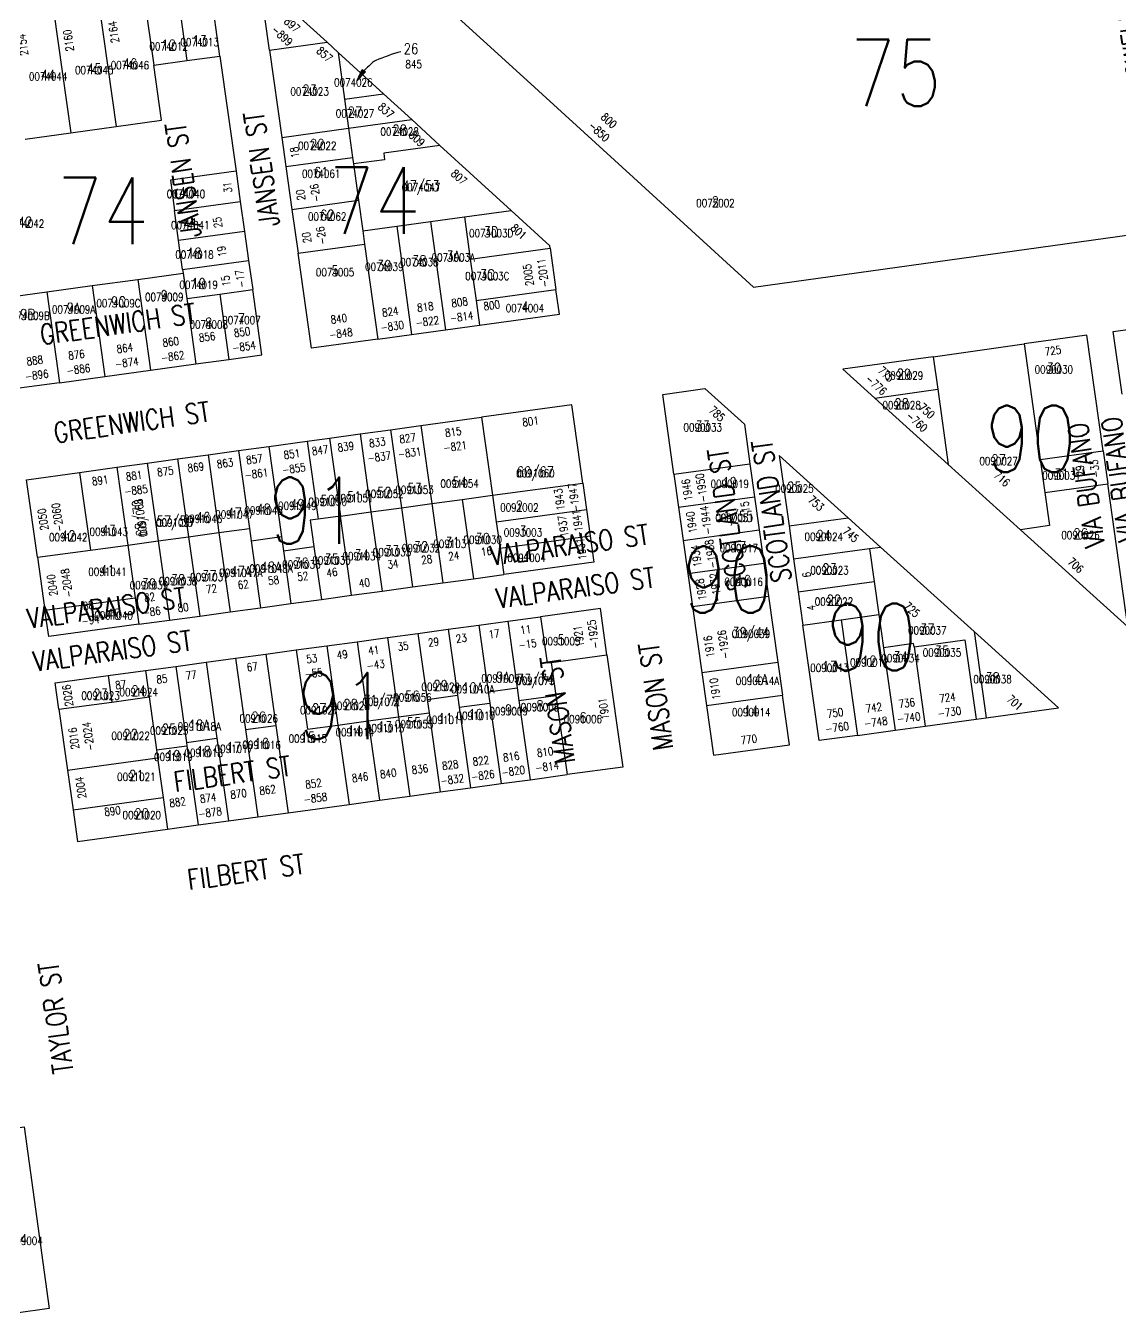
# Model space of a CAD drawing. Header units: feet. Extents: x 6006313 to 6012512, y 2119126 to 2122695.
# Drawn here: x 6008612 to 6009433, y 2119378 to 2120343 of the extents above; entities that cross this region are included whole.
import ezdxf
from ezdxf.enums import TextEntityAlignment as Align

# ---------------------------------------------------------------- set-up
doc = ezdxf.new("R2010")
doc.units = ezdxf.units.FT
doc.header["$LTSCALE"] = 100
doc.header["$MEASUREMENT"] = 0
doc.layers.get('0').update_dxf_attribs({"linetype": 'CONTINUOUS'})
for name, color, linetype in [('ADDRESS', 1, 'CONTINUOUS'), ('BLKLOT', 2, 'CONTINUOUS'), ('BLOCK_NUMBERS', 3, 'CONTINUOUS'), ('LEADER', 7, 'CONTINUOUS'), ('LOT_LINES', 4, 'CONTINUOUS'), ('LOT_NUMBERS', 7, 'CONTINUOUS'), ('ROW', 6, 'CONTINUOUS'), ('ST_NAME_IN_BLK', 7, 'CONTINUOUS'), ('ST_NAME_IN_ST', 6, 'CONTINUOUS')]:
    doc.layers.add(name, color=color, linetype=linetype)
doc.styles.add('ADDTXT', font='ROMANS.shx', dxfattribs={"width": 0.8, "height": 6})
doc.styles.add('BLKLOT', font='ROMANS.shx', dxfattribs={"width": 0.8, "height": 6})
doc.styles.add('BLOCK_NO', font='ROMANS.SHX', dxfattribs={"width": 0.8, "height": 50})
doc.styles.add('LOT_NO', font='ROMANS.shx', dxfattribs={"width": 0.8, "height": 8})
doc.styles.add('SI', font='ROMANS.shx', dxfattribs={"width": 0.8, "height": 15})

# ---------------------------------------------------------------- blocks, each defined once
blk = doc.blocks.new('ARR')
for points in [[(0, 0), (1.5, -9), (-1.5, -9)], [(0, -1.22), (1.26, -8.8), (-1.26, -8.8)], [(0, -2.43), (1.03, -8.6), (-1.03, -8.6)], [(0, -3.65), (0.79, -8.4), (-0.79, -8.4)], [(0, -4.87), (0.56, -8.2), (-0.56, -8.2)], [(0, -6.08), (0.32, -8), (-0.32, -8)], [(0, -7.3), (0.08, -7.8), (-0.08, -7.8)]]:
    blk.add_lwpolyline(points, close=True)

msp = doc.modelspace()

# ---------------------------------------------------------------- linework, layer by layer
at = {"layer": 'LEADER'}
msp.add_lwpolyline([(6008893.69, 2120323.35, 0.037458), (6008874.88, 2120316.69, 0.070235), (6008871.64, 2120314.54, 0.014687), (6008867.55, 2120310.68, 0.018026), (6008864.43, 2120307.33, 0.035513), (6008862.94, 2120305.33, 0.02114), (6008860.82, 2120301.72)], format="xyb", dxfattribs=at)
at = {"layer": 'LOT_LINES'}
msp.add_line((6008812.03, 2120205.13), (6008861.97, 2120211.98), dxfattribs=at)
for points in [[(6008701.6, 2120362.27), (6008708.49, 2120313.25)], [(6008726.37, 2120365.7), (6008733.25, 2120316.68)], [(6008633.5, 2120352.84), (6008646.17, 2120262.66)], [(6008667.55, 2120357.56), (6008680.22, 2120267.37)], [(6008795.27, 2120324.49), (6008838.37, 2120330.4)], [(6008846.72, 2120322.78), (6008851.54, 2120287.78)], [(6008680.22, 2120267.37), (6008714.27, 2120272.09), (6008708.49, 2120313.25)], [(6008708.49, 2120313.25), (6008733.25, 2120316.68)], [(6008733.25, 2120316.68), (6008758.01, 2120320.11)], [(6008851.54, 2120287.78), (6008880.69, 2120291.77)], [(6008851.54, 2120287.78), (6008854.53, 2120265.99)], [(6008646.17, 2120262.66), (6008680.22, 2120267.37)], [(6008804.44, 2120259.13), (6008854.53, 2120265.99)], [(6008854.53, 2120265.99), (6008901.83, 2120272.48)], [(6008854.53, 2120265.99), (6008857.53, 2120244.2)], [(6008612.12, 2120257.94), (6008646.17, 2120262.66)], [(6008922.99, 2120253.17), (6008880.82, 2120247.39), (6008881.5, 2120242.44), (6008858.22, 2120239.25)], [(6008807.5, 2120237.34), (6008857.53, 2120244.2)], [(6008857.53, 2120244.2), (6008858.22, 2120239.25)], [(6008858.22, 2120239.25), (6008861.97, 2120211.98)], [(6008770.14, 2120233.74), (6008720.87, 2120226.98), (6008724.03, 2120204.45)], [(6008724.03, 2120204.45), (6008773.3, 2120211.21)], [(6008861.97, 2120211.98), (6008865.11, 2120189.14)], [(6008727.03, 2120181.9), (6008724.03, 2120204.45)], [(6008915.97, 2120196.11), (6008941.4, 2120199.59)], [(6008941.4, 2120199.59), (6008976.43, 2120204.39)], [(6008941.4, 2120199.59), (6008945.75, 2120167.99)], [(6008776.47, 2120188.68), (6008727.03, 2120181.9)], [(6008865.11, 2120189.14), (6008890.54, 2120192.62)], [(6008865.11, 2120189.14), (6008866.49, 2120179.15)], [(6008890.54, 2120192.62), (6008915.97, 2120196.11)], [(6008890.54, 2120192.62), (6008901.72, 2120111.47)], [(6008915.97, 2120196.11), (6008927.15, 2120114.95)], [(6008730.09, 2120160.12), (6008727.03, 2120181.9)], [(6008816.63, 2120172.31), (6008866.49, 2120179.15)], [(6008866.49, 2120179.15), (6008876.29, 2120107.98)], [(6008945.75, 2120167.99), (6009005.66, 2120176.2)], [(6008730.09, 2120160.12), (6008779.53, 2120166.89)], [(6008730.09, 2120160.12), (6008730.47, 2120157.39)], [(6008945.75, 2120167.99), (6008950.02, 2120136.98)], [(6008662.31, 2120148.05), (6008696.39, 2120152.72)], [(6008696.39, 2120152.72), (6008730.47, 2120157.39)], [(6008696.39, 2120152.72), (6008705.95, 2120084.64)], [(6008730.47, 2120157.39), (6008733.15, 2120138.33)], [(6008594.14, 2120138.71), (6008628.23, 2120143.38)], [(6008628.23, 2120143.38), (6008662.31, 2120148.05)], [(6008628.23, 2120143.38), (6008637.79, 2120075.3)], [(6008662.31, 2120148.05), (6008671.87, 2120079.97)], [(6008733.15, 2120138.33), (6008757.92, 2120141.72)], [(6008757.92, 2120141.72), (6008782.59, 2120145.11)], [(6008757.92, 2120141.72), (6008764.8, 2120092.71)], [(6008950.02, 2120136.98), (6009009.93, 2120145.19)], [(6008733.15, 2120138.33), (6008740.03, 2120089.31)], [(6008950.02, 2120136.98), (6008952.57, 2120118.44)], [(6009360.84, 2120104.3), (6009373.03, 2120017.65)], [(6009292.7, 2120094.8), (6009296.14, 2120070.35)], [(6009248.91, 2120063.76), (6009296.14, 2120070.35)], [(6009296.14, 2120070.35), (6009304.07, 2120013.93)], [(6008908.64, 2120043.11), (6008916.87, 2119984.69)], [(6008954.22, 2120049.35), (6008962.45, 2119990.9)], [(6008840.28, 2120033.74), (6008848.45, 2119975.36)], [(6008863.07, 2120036.86), (6008871.29, 2119978.48)], [(6008885.86, 2120039.98), (6008894.08, 2119981.58)], [(6008771.92, 2120024.37), (6008780.13, 2119966.05)], [(6008794.71, 2120027.49), (6008804.22, 2119959.95)], [(6008823.44, 2120031.43), (6008831.66, 2119973.08)], [(6009373.03, 2120017.65), (6009420.07, 2120024.21)], [(6008703.56, 2120015), (6008711.77, 2119956.74)], [(6008726.35, 2120018.12), (6008734.56, 2119959.84)], [(6008749.13, 2120021.25), (6008757.34, 2119962.95)], [(6009098.41, 2120006.65), (6009155.39, 2120014.41)], [(6009373.03, 2120017.65), (6009376.51, 2119992.9)], [(6008652.73, 2120008.04), (6008660.94, 2119949.81)], [(6008680.77, 2120011.88), (6008688.98, 2119953.63)], [(6008962.45, 2119990.9), (6009030.03, 2120000.11)], [(6009376.51, 2119992.9), (6009423.55, 2119999.45)], [(6008916.87, 2119984.69), (6008939.66, 2119987.79)], [(6008939.66, 2119987.79), (6008962.45, 2119990.9)], [(6008939.66, 2119987.79), (6008948.03, 2119928.38)], [(6008962.45, 2119990.9), (6008965.24, 2119971.1)], [(6009101.9, 2119981.89), (6009158.87, 2119989.66)], [(6009376.51, 2119992.9), (6009379.99, 2119968.14), (6009358.13, 2119965.09)], [(6008848.45, 2119975.36), (6008831.66, 2119973.08)], [(6008848.45, 2119975.36), (6008871.29, 2119978.48)], [(6008856.77, 2119915.94), (6008848.45, 2119975.36)], [(6008871.29, 2119978.48), (6008894.08, 2119981.58)], [(6008871.29, 2119978.48), (6008879.66, 2119919.06)], [(6008894.08, 2119981.58), (6008916.87, 2119984.69)], [(6008894.08, 2119981.58), (6008902.45, 2119922.17)], [(6008916.87, 2119984.69), (6008925.24, 2119925.27)], [(6008965.24, 2119971.1), (6009032.82, 2119980.31)], [(6008757.34, 2119962.95), (6008780.13, 2119966.05)], [(6008780.13, 2119966.05), (6008781.43, 2119956.84)], [(6008831.66, 2119973.08), (6008825.71, 2119972.27), (6008828.5, 2119952.46)], [(6008965.24, 2119971.1), (6008968.03, 2119951.29)], [(6009184.65, 2119967.94), (6009228.95, 2119973.98)], [(6008688.98, 2119953.63), (6008711.77, 2119956.74)], [(6008711.77, 2119956.74), (6008734.56, 2119959.84)], [(6008711.77, 2119956.74), (6008720.13, 2119897.32)], [(6008734.56, 2119959.84), (6008757.34, 2119962.95)], [(6008734.56, 2119959.84), (6008742.92, 2119900.43)], [(6008757.34, 2119962.95), (6008765.71, 2119903.53)], [(6008781.43, 2119956.84), (6008804.22, 2119959.95)], [(6008781.43, 2119956.84), (6008788.5, 2119906.64)], [(6008804.22, 2119959.95), (6008805.71, 2119949.35)], [(6008968.03, 2119951.29), (6009035.61, 2119960.5)], [(6009105.39, 2119957.13), (6009162.36, 2119964.9)], [(6008621.3, 2119944.41), (6008660.94, 2119949.81)], [(6008660.94, 2119949.81), (6008688.98, 2119953.63)], [(6008688.98, 2119953.63), (6008694.55, 2119914.02)], [(6008805.71, 2119949.35), (6008828.5, 2119952.46)], [(6008805.71, 2119949.35), (6008811.29, 2119909.75)], [(6008828.5, 2119952.46), (6008834.08, 2119912.85)], [(6008968.03, 2119951.29), (6008970.82, 2119931.49)], [(6009188.14, 2119943.18), (6009245.11, 2119950.95)], [(6009245.11, 2119950.95), (6009253.22, 2119952.06)], [(6009245.11, 2119950.95), (6009248.6, 2119926.2)], [(6009108.87, 2119932.38), (6009165.85, 2119940.14)], [(6009191.63, 2119918.43), (6009248.6, 2119926.2)], [(6009248.6, 2119926.2), (6009252.09, 2119901.44)], [(6008626.88, 2119904.8), (6008694.55, 2119914.02)], [(6008694.55, 2119914.02), (6008697.34, 2119894.22)], [(6009112.36, 2119907.62), (6009169.33, 2119915.39)], [(6008998.39, 2119899.92), (6009003.27, 2119865.26), (6009006.44, 2119865.69)], [(6009223.85, 2119897.59), (6009252.09, 2119901.44)], [(6009252.09, 2119901.44), (6009255.57, 2119876.68)], [(6008929.23, 2119890.49), (6008936.2, 2119840.98)], [(6008952.02, 2119893.6), (6008959.05, 2119843.69)], [(6008973.82, 2119896.57), (6008980.85, 2119846.66)], [(6009195.11, 2119893.67), (6009223.85, 2119897.59)], [(6009223.85, 2119897.59), (6009236.05, 2119810.94)], [(6009323.36, 2119888.7), (6009332.46, 2119824.09)], [(6008860.86, 2119881.18), (6008869.23, 2119821.76)], [(6008883.65, 2119884.28), (6008892.02, 2119824.87)], [(6008906.44, 2119887.39), (6008913.41, 2119837.88)], [(6009278.41, 2119877.27), (6009278.07, 2119879.75), (6009255.57, 2119876.68)], [(6009278.41, 2119877.27), (6009316.56, 2119882.47), (6009324.93, 2119823.06)], [(6008792.49, 2119871.86), (6008800.02, 2119818.39)], [(6008815.28, 2119874.97), (6008823.65, 2119815.55), (6008846.44, 2119818.66)], [(6008838.07, 2119878.07), (6008846.44, 2119818.66)], [(6009006.44, 2119865.69), (6009048.16, 2119871.38)], [(6009255.57, 2119876.68), (6009264.29, 2119814.79)], [(6009278.41, 2119877.27), (6009286.78, 2119817.86)], [(6008702.13, 2119859.54), (6008704.91, 2119839.74)], [(6008724.92, 2119862.65), (6008732.93, 2119805.71)], [(6008747.7, 2119865.76), (6008755.72, 2119808.82)], [(6008769.6, 2119868.74), (6008777.13, 2119815.27)], [(6009006.44, 2119865.69), (6009009.93, 2119840.94)], [(6009119.33, 2119858.11), (6009176.31, 2119865.88)], [(6008674.18, 2119855.74), (6008676.97, 2119835.93)], [(6008913.41, 2119837.88), (6008936.2, 2119840.98)], [(6008936.2, 2119840.98), (6008937.46, 2119832.07)], [(6008959.05, 2119843.69), (6008980.85, 2119846.66)], [(6008959.05, 2119843.69), (6008960.25, 2119835.18)], [(6008980.85, 2119846.66), (6008982.18, 2119837.16)], [(6008982.18, 2119837.16), (6009009.93, 2119840.94)], [(6009009.93, 2119840.94), (6009018.3, 2119781.52)], [(6009122.82, 2119833.35), (6009179.79, 2119841.12)], [(6008637.34, 2119830.53), (6008676.97, 2119835.93)], [(6008676.97, 2119835.93), (6008704.91, 2119839.74)], [(6008704.91, 2119839.74), (6008710.49, 2119800.13)], [(6008913.41, 2119837.88), (6008914.81, 2119827.97)], [(6008937.46, 2119832.07), (6008960.25, 2119835.18)], [(6008937.46, 2119832.07), (6008945.96, 2119771.67)], [(6008960.25, 2119835.18), (6008968.75, 2119774.77)], [(6008982.18, 2119837.16), (6008990.55, 2119777.74)], [(6008846.44, 2119818.66), (6008869.23, 2119821.76)], [(6008869.23, 2119821.76), (6008892.02, 2119824.87)], [(6008869.23, 2119821.76), (6008877.59, 2119762.35)], [(6008892.02, 2119824.87), (6008914.81, 2119827.97)], [(6008892.02, 2119824.87), (6008900.38, 2119765.45)], [(6008914.81, 2119827.97), (6008923.17, 2119768.56)], [(6008777.13, 2119815.27), (6008800.02, 2119818.39)], [(6008777.13, 2119815.27), (6008786.34, 2119749.91)], [(6008800.02, 2119818.39), (6008809.23, 2119753.03)], [(6008846.44, 2119818.66), (6008854.81, 2119759.24)], [(6008710.49, 2119800.13), (6008733.28, 2119803.24)], [(6008732.93, 2119805.71), (6008755.72, 2119808.82)], [(6008732.93, 2119805.71), (6008733.28, 2119803.24)], [(6008733.28, 2119803.24), (6008741.65, 2119743.82)], [(6008755.72, 2119808.82), (6008764.44, 2119746.93)], [(6008643.75, 2119784.98), (6008711.33, 2119794.19)], [(6008710.49, 2119800.13), (6008711.33, 2119794.19)], [(6008711.33, 2119794.19), (6008715.51, 2119764.48)], [(6008647.94, 2119755.27), (6008715.51, 2119764.48)], [(6008715.51, 2119764.48), (6008718.86, 2119740.72)]]:
    msp.add_lwpolyline(points, dxfattribs=at)
at = {"layer": 'ROW'}
msp.add_lwpolyline([(6009451.84, 2120466.88), (6009043.14, 2120409.92), (6008974.83, 2120400.15), (6008893.03, 2120388.82), (6008988.37, 2120301.81), (6009068.02, 2120229.18), (6009158.08, 2120146.94), (6009490, 2120193.2)], close=True, dxfattribs=at)
for points in [[(6008795.27, 2120324.49), (6008788.28, 2120374.28), (6008790.02, 2120374.52), (6008838.37, 2120330.4)], [(6008758.01, 2120320.11), (6008751.13, 2120369.13), (6008726.37, 2120365.7)], [(6008795.27, 2120324.49), (6008804.44, 2120259.13)], [(6008838.37, 2120330.4), (6008846.72, 2120322.78)], [(6008846.72, 2120322.78), (6008880.69, 2120291.77)], [(6008758.01, 2120320.11), (6008770.14, 2120233.74)], [(6008880.69, 2120291.77), (6008901.83, 2120272.48)], [(6008901.83, 2120272.48), (6008922.99, 2120253.17)], [(6008804.44, 2120259.13), (6008807.5, 2120237.34)], [(6008922.99, 2120253.17), (6008976.43, 2120204.39)], [(6008807.5, 2120237.34), (6008812.03, 2120205.13)], [(6008770.14, 2120233.74), (6008773.3, 2120211.21)], [(6008773.3, 2120211.21), (6008776.47, 2120188.68)], [(6008812.03, 2120205.13), (6008816.63, 2120172.31)], [(6009005.66, 2120176.2), (6009005.42, 2120177.94), (6008976.43, 2120204.39)], [(6008776.47, 2120188.68), (6008779.53, 2120166.89)], [(6008876.29, 2120107.98), (6008826.62, 2120101.18), (6008816.63, 2120172.31)], [(6009005.66, 2120176.2), (6009009.93, 2120145.19)], [(6008779.53, 2120166.89), (6008782.59, 2120145.11)], [(6008764.8, 2120092.71), (6008789.47, 2120096.09), (6008782.59, 2120145.11)], [(6008952.57, 2120118.44), (6009012.48, 2120126.65), (6009009.93, 2120145.19)], [(6008637.79, 2120075.3), (6008603.7, 2120070.63), (6008594.14, 2120138.71)], [(6009434.31, 2120066.58), (6009427.7, 2120113.62), (6009497.03, 2120123.28), (6009503.64, 2120076.24)], [(6008876.29, 2120107.98), (6008901.72, 2120111.47)], [(6008901.72, 2120111.47), (6008927.15, 2120114.95)], [(6008927.15, 2120114.95), (6008952.57, 2120118.44)], [(6009420.07, 2120024.21), (6009407.89, 2120110.86), (6009360.84, 2120104.3)], [(6009292.7, 2120094.8), (6009360.84, 2120104.3)], [(6008740.03, 2120089.31), (6008764.8, 2120092.71)], [(6009292.7, 2120094.8), (6009224.99, 2120085.37), (6009248.91, 2120063.76)], [(6008671.87, 2120079.97), (6008705.95, 2120084.64)], [(6008705.95, 2120084.64), (6008740.03, 2120089.31)], [(6008637.79, 2120075.3), (6008671.87, 2120079.97)], [(6009098.41, 2120006.65), (6009089.98, 2120066.55), (6009121.6, 2120070.96), (6009151.19, 2120044.23), (6009155.39, 2120014.41)], [(6009248.91, 2120063.76), (6009304.07, 2120013.93)], [(6009030.03, 2120000.11), (6009021.79, 2120058.61), (6008954.22, 2120049.35)], [(6008885.86, 2120039.98), (6008908.64, 2120043.11)], [(6008908.64, 2120043.11), (6008954.22, 2120049.35)], [(6008823.44, 2120031.43), (6008840.28, 2120033.74)], [(6008840.28, 2120033.74), (6008863.07, 2120036.86)], [(6008863.07, 2120036.86), (6008885.86, 2120039.98)], [(6008749.13, 2120021.25), (6008771.92, 2120024.37)], [(6008771.92, 2120024.37), (6008794.71, 2120027.49)], [(6008794.71, 2120027.49), (6008823.44, 2120031.43)], [(6009420.07, 2120024.21), (6009423.55, 2119999.45)], [(6008680.77, 2120011.88), (6008703.56, 2120015)], [(6008703.56, 2120015), (6008726.35, 2120018.12)], [(6008726.35, 2120018.12), (6008749.13, 2120021.25)], [(6009155.39, 2120014.41), (6009158.87, 2119989.66)], [(6009228.95, 2119973.98), (6009177.22, 2120020.71), (6009184.65, 2119967.94)], [(6009304.07, 2120013.93), (6009358.13, 2119965.09)], [(6008621.3, 2119944.41), (6008613.1, 2120002.6), (6008652.73, 2120008.04)], [(6008652.73, 2120008.04), (6008680.77, 2120011.88)], [(6009098.41, 2120006.65), (6009101.9, 2119981.89)], [(6009030.03, 2120000.11), (6009032.82, 2119980.31)], [(6009358.13, 2119965.09), (6009438.6, 2119892.4), (6009423.55, 2119999.45)], [(6009158.87, 2119989.66), (6009162.36, 2119964.9)], [(6009032.82, 2119980.31), (6009035.61, 2119960.5)], [(6009101.9, 2119981.89), (6009105.39, 2119957.13)], [(6009184.65, 2119967.94), (6009188.14, 2119943.18)], [(6009228.95, 2119973.98), (6009253.22, 2119952.06)], [(6009035.61, 2119960.5), (6009038.39, 2119940.7), (6008970.82, 2119931.49)], [(6009105.39, 2119957.13), (6009108.87, 2119932.38)], [(6009162.36, 2119964.9), (6009165.85, 2119940.14)], [(6009253.22, 2119952.06), (6009323.36, 2119888.7)], [(6008621.3, 2119944.41), (6008626.88, 2119904.8)], [(6009165.85, 2119940.14), (6009169.33, 2119915.39)], [(6009188.14, 2119943.18), (6009191.63, 2119918.43)], [(6008925.24, 2119925.27), (6008948.03, 2119928.38)], [(6008948.03, 2119928.38), (6008970.82, 2119931.49)], [(6009108.87, 2119932.38), (6009112.36, 2119907.62)], [(6008856.77, 2119915.94), (6008879.66, 2119919.06)], [(6008879.66, 2119919.06), (6008902.45, 2119922.17)], [(6008902.45, 2119922.17), (6008925.24, 2119925.27)], [(6009191.63, 2119918.43), (6009195.11, 2119893.67)], [(6008788.5, 2119906.64), (6008811.29, 2119909.75)], [(6008811.29, 2119909.75), (6008834.08, 2119912.85)], [(6008834.08, 2119912.85), (6008856.77, 2119915.94)], [(6009112.36, 2119907.62), (6009119.33, 2119858.11)], [(6009169.33, 2119915.39), (6009176.31, 2119865.88)], [(6008697.34, 2119894.22), (6008629.67, 2119884.99), (6008626.88, 2119904.8)], [(6008720.13, 2119897.32), (6008742.92, 2119900.43)], [(6008742.92, 2119900.43), (6008765.71, 2119903.53)], [(6008765.71, 2119903.53), (6008788.5, 2119906.64)], [(6008973.82, 2119896.57), (6008998.39, 2119899.92)], [(6009048.16, 2119871.38), (6009043.28, 2119906.04), (6008998.39, 2119899.92)], [(6008697.34, 2119894.22), (6008720.13, 2119897.32)], [(6008906.44, 2119887.39), (6008929.23, 2119890.49)], [(6008929.23, 2119890.49), (6008952.02, 2119893.6)], [(6008952.02, 2119893.6), (6008973.82, 2119896.57)], [(6009236.05, 2119810.94), (6009207.32, 2119807.03), (6009195.11, 2119893.67)], [(6009332.46, 2119824.09), (6009386.7, 2119831.48), (6009323.36, 2119888.7)], [(6008838.07, 2119878.07), (6008860.86, 2119881.18)], [(6008860.86, 2119881.18), (6008883.65, 2119884.28)], [(6008883.65, 2119884.28), (6008906.44, 2119887.39)], [(6008769.6, 2119868.74), (6008792.49, 2119871.86)], [(6008792.49, 2119871.86), (6008815.28, 2119874.97)], [(6008815.28, 2119874.97), (6008838.07, 2119878.07)], [(6009048.16, 2119871.38), (6009060.01, 2119787.21), (6009018.3, 2119781.52)], [(6008674.18, 2119855.74), (6008702.13, 2119859.54)], [(6008702.13, 2119859.54), (6008724.92, 2119862.65)], [(6008724.92, 2119862.65), (6008747.7, 2119865.76)], [(6008747.7, 2119865.76), (6008769.6, 2119868.74)], [(6009176.31, 2119865.88), (6009179.79, 2119841.12)], [(6008637.34, 2119830.53), (6008634.55, 2119850.33), (6008674.18, 2119855.74)], [(6009119.33, 2119858.11), (6009122.82, 2119833.35)], [(6009122.82, 2119833.35), (6009128.05, 2119796.22), (6009185.02, 2119803.99), (6009179.79, 2119841.12)], [(6008637.34, 2119830.53), (6008643.75, 2119784.98)], [(6009286.78, 2119817.86), (6009324.93, 2119823.06)], [(6009324.93, 2119823.06), (6009332.46, 2119824.09)], [(6009236.05, 2119810.94), (6009264.29, 2119814.79)], [(6009264.29, 2119814.79), (6009286.78, 2119817.86)], [(6008643.75, 2119784.98), (6008647.94, 2119755.27)], [(6008945.96, 2119771.67), (6008968.75, 2119774.77)], [(6008968.75, 2119774.77), (6008990.55, 2119777.74)], [(6008990.55, 2119777.74), (6009018.3, 2119781.52)], [(6008877.59, 2119762.35), (6008900.38, 2119765.45)], [(6008900.38, 2119765.45), (6008923.17, 2119768.56)], [(6008923.17, 2119768.56), (6008945.96, 2119771.67)], [(6008647.94, 2119755.27), (6008651.28, 2119731.51), (6008718.86, 2119740.72)], [(6008809.23, 2119753.03), (6008854.81, 2119759.24)], [(6008854.81, 2119759.24), (6008877.59, 2119762.35)], [(6008718.86, 2119740.72), (6008741.65, 2119743.82)], [(6008741.65, 2119743.82), (6008764.44, 2119746.93)], [(6008764.44, 2119746.93), (6008786.34, 2119749.91)], [(6008786.34, 2119749.91), (6008809.23, 2119753.03)], [(6008586.46, 2119513.96), (6008611.21, 2119517.45), (6008629.93, 2119381.31), (6008605.18, 2119377.84)]]:
    msp.add_lwpolyline(points, dxfattribs=at)

# ---------------------------------------------------------------- block references
at = {"layer": 'LEADER', "rotation": 145.8009081598407}
msp.add_blockref('ARR', (6008860.82, 2120301.72), dxfattribs=at)

# ---------------------------------------------------------------- texts
at = {"layer": 'ADDRESS', "style": 'ADDTXT', "width": 0.8}
for s, rotation, p in [('2164', 97.88642, (6008681.35, 2120338.44)), ('897', 317.6155, (6008810.15, 2120341.26)), ('2154', 97.88642, (6008613.25, 2120328.96)), ('2160', 97.88642, (6008647.51, 2120332.18)), ('-899', 317.6155, (6008802.73, 2120333.13)), ('857', 317.6155, (6008834.41, 2120319.12)), ('837', 317.6155, (6008880.52, 2120277.03)), ('800', 317.60076, (6009047.58, 2120269.47)), ('-850', 317.60076, (6009040.17, 2120261.34)), ('809', 317.6155, (6008903.72, 2120255.86)), ('18', 97.99244, (6008817.06, 2120248.36)), ('807', 317.6155, (6008935.25, 2120227.08)), ('31', 97.99244, (6008766.72, 2120222.14)), ('20', 97.99244, (6008821.55, 2120216.41)), ('-26', 97.99244, (6008832.44, 2120217.94)), ('25', 97.99244, (6008759.31, 2120195.79)), ('20', 97.99244, (6008826.04, 2120184.46)), ('-26', 97.99244, (6008836.93, 2120185.99)), ('801', 317.6155, (6008979.96, 2120186.28)), ('19', 97.99244, (6008762.35, 2120174.14)), ('-17', 97.99244, (6008776.35, 2120153.54)), ('2005', 97.83833, (6008992.23, 2120156.45)), ('-2011', 97.83833, (6009003.13, 2120157.95)), ('15', 97.99244, (6008765.46, 2120152.01)), ('808', 7.80364, (6008938.11, 2120132.61)), ('824', 7.80364, (6008886.15, 2120125.48)), ('818', 7.80364, (6008912.43, 2120129.09)), ('800', 7.80364, (6008962.18, 2120130.3)), ('840', 7.80364, (6008847.62, 2120120.21)), ('-830', 7.80364, (6008887.64, 2120114.59)), ('-822', 7.80364, (6008913.92, 2120118.19)), ('-814', 7.80364, (6008939.6, 2120121.71)), ('856', 7.80364, (6008748.85, 2120106.67)), ('850', 7.80364, (6008775.04, 2120110.26)), ('-848', 7.80364, (6008849.12, 2120109.31)), ('864', 7.80364, (6008687.15, 2120098.21)), ('860', 7.80364, (6008721.54, 2120102.93)), ('-854', 7.80364, (6008776.53, 2120099.36)), ('725', 7.93404, (6009382.94, 2120096.27)), ('888', 7.80364, (6008619.64, 2120088.96)), ('876', 7.80364, (6008650.91, 2120093.25)), ('-874', 7.80364, (6008688.64, 2120087.32)), ('-862', 7.80364, (6008723.03, 2120092.03)), ('-896', 7.80364, (6008621.13, 2120078.06)), ('-886', 7.80364, (6008652.41, 2120082.35)), ('775', 317.9067, (6009255.36, 2120079.49)), ('-776', 317.9067, (6009247.99, 2120071.33)), ('785', 317.9067, (6009128.65, 2120049.76)), ('750', 317.9067, (6009285.91, 2120051.9)), ('801', 7.80364, (6008991.32, 2120043.33)), ('-760', 317.9067, (6009278.53, 2120043.74)), ('833', 7.80364, (6008876.42, 2120027.59)), ('827', 7.80364, (6008899.16, 2120030.7)), ('815', 7.80364, (6008933.32, 2120035.39)), ('851', 7.80364, (6008812.39, 2120018.81)), ('847', 7.80364, (6008833.53, 2120021.71)), ('839', 7.80364, (6008852.82, 2120024.35)), ('-837', 7.80364, (6008877.91, 2120016.69)), ('-831', 7.80364, (6008900.65, 2120019.81)), ('-821', 7.80364, (6008934.81, 2120024.49)), ('869', 7.80364, (6008740.38, 2120008.94)), ('863', 7.80364, (6008762.26, 2120011.94)), ('857', 7.80364, (6008784.25, 2120014.96)), ('-855', 7.80364, (6008813.89, 2120007.91)), ('-33', 98.00272, (6009416.84, 2120011.28)), ('891', 7.80364, (6008668.61, 2119999.11)), ('881', 7.80364, (6008694.05, 2120002.59)), ('875', 7.80364, (6008717.53, 2120005.81)), ('-861', 7.80364, (6008785.75, 2120004.06)), ('-1950', 98.0164, (6009122.01, 2119996.89)), ('716', 317.9067, (6009342.25, 2120001.01)), ('29', 98.00272, (6009405.95, 2120009.75)), ('-885', 7.80364, (6008695.54, 2119991.7)), ('1943', 98.0164, (6009015.55, 2119988.2)), ('-1947', 98.0164, (6009026.44, 2119989.73)), ('1946', 98.0164, (6009111.11, 2119995.35)), ('15', 98.0164, (6009154.81, 2119982.69)), ('753', 317.9067, (6009202.93, 2119982.66)), ('2050', 98.0164, (6008628.35, 2119973.21)), ('-2060', 98.0164, (6008639.25, 2119974.75)), ('-1941', 98.0164, (6009029.27, 2119969.6)), ('1940', 98.0164, (6009114.54, 2119971.05)), ('-1944', 98.0164, (6009125.43, 2119972.58)), ('1937', 98.0164, (6009018.38, 2119968.06)), ('745', 318.10052, (6009228.98, 2119959.14)), ('1931', 98.0164, (6009031.87, 2119951.18)), ('-1938', 98.0164, (6009128.99, 2119947.31)), ('24', 7.76083, (6008933.74, 2119942.58)), ('16', 7.76083, (6008958.21, 2119945.92)), ('1934', 98.0164, (6009118.09, 2119945.78)), ('34', 7.76083, (6008888.15, 2119936.37)), ('28', 7.76083, (6008913.47, 2119939.82)), ('706', 317.9067, (6009397.57, 2119936.21)), ('2040', 98.0164, (6008635.29, 2119923.98)), ('-2048', 98.0164, (6008646.18, 2119925.52)), ('62', 7.76083, (6008775.93, 2119921.07)), ('58', 7.76083, (6008798.67, 2119924.17)), ('52', 7.76083, (6008820.55, 2119927.16)), ('46', 7.76083, (6008842.43, 2119930.14)), ('40', 7.76083, (6008866.77, 2119922.35)), ('1928', 98.0164, (6009121.62, 2119920.75)), ('-1932', 98.0164, (6009132.51, 2119922.28)), ('6', 98.0164, (6009200.86, 2119931.77)), ('82', 7.76083, (6008705.76, 2119911.51)), ('72', 7.76083, (6008752.1, 2119917.83)), ('88', 8.0164, (6008659.91, 2119905.26)), ('80', 7.76083, (6008730.84, 2119903.83)), ('4', 98.0164, (6009204.34, 2119907.03)), ('725', 317.9067, (6009274.77, 2119902.94)), ('-94', 8.0164, (6008661.45, 2119894.37)), ('-86', 7.76083, (6008707.24, 2119900.61)), ('17', 7.76083, (6008963.96, 2119884.13)), ('11', 7.76083, (6008987.59, 2119887.35)), ('1921', 98.0164, (6009029.99, 2119885.61)), ('-1925', 98.0164, (6009040.89, 2119887.15)), ('-1926', 98.0164, (6009138.54, 2119879.47)), ('35', 7.76083, (6008895.74, 2119874.83)), ('29', 7.76083, (6008918.6, 2119877.94)), ('23', 7.76083, (6008939.38, 2119880.78)), ('-15', 7.76083, (6008989.07, 2119876.45)), ('1916', 98.0164, (6009127.65, 2119877.94)), ('53', 7.76083, (6008827.29, 2119865.5)), ('49', 7.76083, (6008850.15, 2119868.62)), ('41', 7.76083, (6008873.74, 2119871.83)), ('77', 7.76083, (6008736.84, 2119853.17)), ('67', 7.76083, (6008782.67, 2119859.42)), ('-55', 7.76083, (6008828.77, 2119854.6)), ('-43', 7.76083, (6008875.23, 2119860.93)), ('87', 7.76083, (6008684.07, 2119845.98)), ('85', 7.76083, (6008714.96, 2119850.19)), ('1910', 98.0164, (6009132.11, 2119846.24)), ('2026', 98.0164, (6008646.94, 2119841.22)), ('724', 7.76291, (6009303.81, 2119836.33)), ('701', 317.9067, (6009351.95, 2119833.22)), ('1901', 97.76083, (6009048.74, 2119831.37)), ('750', 7.76291, (6009219.63, 2119824.85)), ('742', 7.76291, (6009248.66, 2119828.81)), ('736', 7.76291, (6009273.34, 2119832.17)), ('-730', 7.76291, (6009305.29, 2119825.43)), ('-2024', 98.0164, (6008662.36, 2119810.61)), ('-760', 7.76291, (6009221.12, 2119813.95)), ('-748', 7.76291, (6009250.14, 2119817.91)), ('-740', 7.76291, (6009274.82, 2119821.28)), ('2016', 98.0164, (6008651.47, 2119809.08)), ('770', 7.76291, (6009155, 2119804.94)), ('810', 7.76083, (6009002.25, 2119795.49)), ('828', 7.76083, (6008931.1, 2119785.79)), ('822', 7.76083, (6008954.07, 2119788.92)), ('816', 7.76083, (6008976.81, 2119792.02)), ('846', 7.76083, (6008863.5, 2119776.58)), ('840', 7.76083, (6008884.64, 2119779.46)), ('836', 7.76083, (6008908.36, 2119782.69)), ('-826', 7.76083, (6008955.56, 2119778.02)), ('-820', 7.76083, (6008978.3, 2119781.12)), ('-814', 7.76083, (6009003.74, 2119784.59)), ('2004', 98.0164, (6008656.66, 2119772.25)), ('862', 7.76083, (6008794.19, 2119767.13)), ('852', 7.76083, (6008828.59, 2119771.82)), ('-832', 7.76083, (6008932.58, 2119774.89)), ('882', 7.76083, (6008726.71, 2119757.93)), ('874', 7.76083, (6008749.57, 2119761.05)), ('870', 7.76083, (6008772.42, 2119764.16)), ('-858', 7.76083, (6008830.07, 2119760.92)), ('890', 7.76083, (6008677.92, 2119751.28)), ('-878', 7.76083, (6008751.05, 2119750.15))]:
    msp.add_text(s, height=6, rotation=rotation, dxfattribs=at).set_placement(p, align=Align.CENTER)
msp.add_text('845', height=6, dxfattribs=at).set_placement((6008903.27, 2120310.99), align=Align.CENTER)
at = {"layer": 'BLKLOT', "style": 'BLKLOT', "width": 0.8}
for s, p in [('0074013', (6008742.85, 2120327.6)), ('0074012', (6008719.6, 2120324.38)), ('0074046', (6008690.55, 2120310.26)), ('0074044', (6008629.27, 2120301.78)), ('0074045', (6008663.81, 2120306.56)), ('0074026', (6008858.02, 2120297.32)), ('0074023', (6008825.28, 2120290.56)), ('0074027', (6008859.31, 2120274.08)), ('0074028', (6008892.75, 2120260.45)), ('0074022', (6008830.99, 2120249.84)), ('0074061', (6008833.93, 2120228.91)), ('0074040', (6008732.56, 2120213.72)), ('0074047', (6008908.74, 2120218.78)), ('0075002', (6009129.5, 2120206.89)), ('0074042', (6008611.98, 2120191.51)), ('0074062', (6008838.44, 2120196.8)), ('0074041', (6008735.84, 2120190.38)), ('0074003D', (6008961.38, 2120184.29)), ('0074018', (6008738.94, 2120168.28)), ('0074038', (6008907.55, 2120162.74)), ('0074003A', (6008932.95, 2120166.22)), ('0074005', (6008844.38, 2120155.11)), ('0074039', (6008881.26, 2120159.13)), ('0074019', (6008742.12, 2120145.63)), ('0074003C', (6008958.49, 2120152.23)), ('0074009', (6008716.29, 2120136.52)), ('0074009A', (6008648.35, 2120127.21)), ('0074009C', (6008681.99, 2120131.82)), ('0074004', (6008986.68, 2120128.16)), ('0074009B', (6008613.93, 2120122.5)), ('0074008', (6008749.65, 2120115.86)), ('0074007', (6008774.16, 2120119.22)), ('0090029', (6009270.84, 2120077.64)), ('0090030', (6009383.18, 2120082.17)), ('0090028', (6009269.07, 2120055.42)), ('0090033', (6009119.96, 2120038.75)), ('0090027', (6009341.76, 2120013.57)), ('0091060', (6008994.53, 2120004.41)), ('0090031', (6009388.89, 2120002.7)), ('0091052', (6008881.34, 2119988.9)), ('0091053', (6008903.94, 2119992)), ('0091054', (6008937.72, 2119996.62)), ('0090019', (6009140.25, 2119996.41)), ('0090025', (6009188.72, 2119992.91)), ('0091049', (6008816.06, 2119979.95)), ('0091050', (6008838.79, 2119983.07)), ('0091051', (6008858.73, 2119985.8)), ('0091046', (6008745.32, 2119970.26)), ('0091047', (6008768.94, 2119973.49)), ('0091048', (6008790.78, 2119976.49)), ('0091002', (6008982.54, 2119978.76)), ('0090051', (6009143.82, 2119971.04)), ('0091043', (6008674.71, 2119960.58)), ('0091057', (6008724.5, 2119967.4)), ('0091003', (6008985.18, 2119960.03)), ('0091042', (6008644.31, 2119956.41)), ('0091031', (6008932.41, 2119951.48)), ('0091030', (6008955.02, 2119954.56)), ('0090024', (6009210.68, 2119956.79)), ('0090026', (6009403.19, 2119958.08)), ('0091034', (6008864.33, 2119942.21)), ('0091033', (6008887.06, 2119945.3)), ('0091032', (6008908.78, 2119948.26)), ('0091004', (6008987.86, 2119941)), ('0090017', (6009147.02, 2119948.33)), ('0091041', (6008673.74, 2119930.57)), ('0091048A', (6008796.38, 2119932.94)), ('0091036', (6008819.11, 2119936.04)), ('0091035', (6008841.72, 2119939.12)), ('0090023', (6009215.01, 2119931.66)), ('0091038', (6008726.65, 2119923.44)), ('0091037', (6008750.15, 2119926.64)), ('0091047A', (6008773.77, 2119929.86)), ('0090016', (6009150.59, 2119922.96)), ('0091039', (6008704.81, 2119920.46)), ('0090022', (6009218.32, 2119908.19)), ('0091040', (6008678.35, 2119897.86)), ('0090039', (6009156.08, 2119884.02)), ('0090037', (6009288.31, 2119886.67)), ('0091005', (6009013.85, 2119878.55)), ('0090034', (6009268.31, 2119865.8)), ('0090035', (6009299.3, 2119870.03)), ('0090013', (6009214.96, 2119858.53)), ('0090012', (6009244.81, 2119862.6)), ('0091029', (6008923.55, 2119844.3)), ('0091009A', (6008970.21, 2119850.66)), ('0091073', (6008994.55, 2119848.94)), ('0090014A', (6009161.04, 2119848.75)), ('0090038', (6009337.21, 2119849.97)), ('0091023', (6008668.56, 2119837.72)), ('0091024', (6008697.13, 2119840.35)), ('0091056', (6008902.34, 2119836.37)), ('0091010A', (6008947.56, 2119842.53)), ('0091027', (6008832.48, 2119826.85)), ('0091028', (6008855.98, 2119830.05)), ('0091071', (6008879.23, 2119833.22)), ('0091009', (6008974.46, 2119826.01)), ('0091008', (6008997.96, 2119829.21)), ('0090014', (6009156.25, 2119825.31)), ('0091026', (6008787.14, 2119820.67)), ('0091055', (6008903.59, 2119816.35)), ('0091011', (6008927.21, 2119819.57)), ('0091010', (6008949.82, 2119822.65)), ('0091006', (6009030.12, 2119820.18)), ('0091022', (6008691.06, 2119807.57)), ('0091025', (6008719.96, 2119811.51)), ('0091018A', (6008742.57, 2119814.59)), ('0091015', (6008823.95, 2119805.5)), ('0091014', (6008859.14, 2119810.3)), ('0091013', (6008881.87, 2119813.39)), ('0091017', (6008768.46, 2119797.94)), ('0091016', (6008789.29, 2119800.78)), ('0091019', (6008723.11, 2119791.76)), ('0091018', (6008745.85, 2119794.86)), ('0091021', (6008695.39, 2119776.87)), ('0091020', (6008699.43, 2119748.19)), ('0099004', (6008610.85, 2119429.13))]:
    msp.add_text(s, height=6, dxfattribs=at).set_placement(p, align=Align.CENTER)
msp.add_text('0091068', height=6, rotation=97.80364, dxfattribs=at).set_placement((6008701.67, 2119974.37), align=Align.CENTER)
at = {"layer": 'BLOCK_NUMBERS', "style": 'BLOCK_NO', "width": 0.8}
for s, p in [('75', (6009264.7, 2120282.61)), ('74', (6008873.72, 2120186.9)), ('74', (6008670.19, 2120179.16)), ('90', (6009365.94, 2120008.26)), ('91', (6008828.65, 2119954.48)), ('90', (6009138.7, 2119902.83)), ('90', (6009246.63, 2119859.68)), ('91', (6008849.78, 2119808.08))]:
    msp.add_text(s, height=50, dxfattribs=at).set_placement(p, align=Align.CENTER)
at = {"layer": 'LOT_NUMBERS', "style": 'LOT_NO', "width": 0.8}
for s, p in [('12', (6008719.6, 2120324.38)), ('13', (6008742.85, 2120327.6)), ('26', (6008901.32, 2120321.59)), ('45', (6008663.81, 2120306.56)), ('46', (6008690.55, 2120310.26)), ('44', (6008629.27, 2120301.78)), ('23', (6008825.28, 2120290.56)), ('27', (6008859.31, 2120274.08)), ('28', (6008892.75, 2120260.45)), ('22', (6008830.99, 2120249.84)), ('61', (6008833.93, 2120228.91)), ('47/53', (6008908.74, 2120218.78)), ('40', (6008732.56, 2120213.72)), ('2', (6009129.5, 2120206.89)), ('42', (6008611.98, 2120191.51)), ('41', (6008735.84, 2120190.38)), ('62', (6008838.44, 2120196.8)), ('3D', (6008961.38, 2120184.29)), ('18', (6008738.94, 2120168.28)), ('38', (6008907.55, 2120162.74)), ('3A', (6008932.95, 2120166.22)), ('5', (6008844.38, 2120155.11)), ('39', (6008881.26, 2120159.13)), ('3C', (6008958.49, 2120152.23)), ('19', (6008742.12, 2120145.63)), ('9C', (6008681.99, 2120131.82)), ('9', (6008716.29, 2120136.52)), ('9B', (6008613.93, 2120122.5)), ('9A', (6008648.35, 2120127.21)), ('4', (6008986.68, 2120128.16)), ('8', (6008749.65, 2120115.86)), ('7', (6008774.16, 2120119.22)), ('29', (6009270.84, 2120077.64)), ('30', (6009383.18, 2120082.17)), ('28', (6009269.07, 2120055.42)), ('33', (6009119.96, 2120038.75)), ('60/67', (6008994.53, 2120004.41)), ('27', (6009341.76, 2120013.57)), ('54', (6008937.72, 2119996.62)), ('19', (6009140.25, 2119996.41)), ('31', (6009388.89, 2120002.7)), ('52', (6008881.34, 2119988.9)), ('53', (6008903.94, 2119992)), ('25', (6009188.72, 2119992.91)), ('49', (6008816.06, 2119979.95)), ('50', (6008838.79, 2119983.07)), ('51', (6008858.73, 2119985.8)), ('2', (6008982.54, 2119978.76)), ('57/59', (6008724.5, 2119967.4)), ('46', (6008745.32, 2119970.26)), ('47', (6008768.94, 2119973.49)), ('48', (6008790.78, 2119976.49)), ('51/55', (6009143.82, 2119971.04)), ('43', (6008674.71, 2119960.58)), ('3', (6008985.18, 2119960.03)), ('26', (6009403.19, 2119958.08)), ('42', (6008644.31, 2119956.41)), ('32', (6008908.78, 2119948.26)), ('31', (6008932.41, 2119951.48)), ('30', (6008955.02, 2119954.56)), ('17', (6009147.02, 2119948.33)), ('24', (6009210.68, 2119956.79)), ('35', (6008841.72, 2119939.12)), ('34', (6008864.33, 2119942.21)), ('33', (6008887.06, 2119945.3)), ('4', (6008987.86, 2119941)), ('41', (6008673.74, 2119930.57)), ('47A', (6008773.77, 2119929.86)), ('48A', (6008796.38, 2119932.94)), ('36', (6008819.11, 2119936.04)), ('23', (6009215.01, 2119931.66)), ('39', (6008704.81, 2119920.46)), ('38', (6008726.65, 2119923.44)), ('37', (6008750.15, 2119926.64)), ('16', (6009150.59, 2119922.96)), ('22', (6009218.32, 2119908.19)), ('40', (6008678.35, 2119897.86)), ('39/44', (6009156.08, 2119884.02)), ('37', (6009288.31, 2119886.67)), ('5', (6009013.85, 2119878.55)), ('12', (6009244.81, 2119862.6)), ('34', (6009268.31, 2119865.8)), ('35', (6009299.3, 2119870.03)), ('13', (6009214.96, 2119858.53)), ('29', (6008923.55, 2119844.3)), ('10A', (6008947.56, 2119842.53)), ('9A', (6008970.21, 2119850.66)), ('73/74', (6008994.55, 2119848.94)), ('14A', (6009161.04, 2119848.75)), ('38', (6009337.21, 2119849.97)), ('23', (6008668.56, 2119837.72)), ('24', (6008697.13, 2119840.35)), ('71/72', (6008879.23, 2119833.22)), ('56', (6008902.34, 2119836.37)), ('27', (6008832.48, 2119826.85)), ('28', (6008855.98, 2119830.05)), ('10', (6008949.82, 2119822.65)), ('9', (6008974.46, 2119826.01)), ('8', (6008997.96, 2119829.21)), ('14', (6009156.25, 2119825.31)), ('18A', (6008742.57, 2119814.59)), ('26', (6008787.14, 2119820.67)), ('13', (6008881.87, 2119813.39)), ('55', (6008903.59, 2119816.35)), ('11', (6008927.21, 2119819.57)), ('6', (6009030.12, 2119820.18)), ('22', (6008691.06, 2119807.57)), ('25', (6008719.96, 2119811.51)), ('15', (6008823.95, 2119805.5)), ('14', (6008859.14, 2119810.3)), ('18', (6008745.85, 2119794.86)), ('17', (6008768.46, 2119797.94)), ('16', (6008789.29, 2119800.78)), ('19', (6008723.11, 2119791.76)), ('21', (6008695.39, 2119776.87)), ('20', (6008699.43, 2119748.19)), ('4', (6008610.85, 2119429.13))]:
    msp.add_text(s, height=8, dxfattribs=at).set_placement(p, align=Align.CENTER)
msp.add_text('68/70', height=8, rotation=97.80364, dxfattribs=at).set_placement((6008701.67, 2119974.37), align=Align.CENTER)
at = {"layer": 'ST_NAME_IN_BLK', "style": 'SI', "width": 0.8}
for s, rotation, p in [('POWELL ST', 97.89234, (6009448.36, 2120338.82)), ('JANSEN ST', 97.99244, (6008738.12, 2120228.09)), ('GREENWICH ST', 8.01211, (6008682.59, 2120111.87)), ('VIA BUFANO', 98.00272, (6009414.92, 2119999.41)), ('SCOTLAND ST', 98.0164, (6009146.1, 2119973.74)), ('VALPARAISO ST', 7.76083, (6009020.93, 2119946.3)), ('VALPARAISO ST', 7.76083, (6008673.81, 2119899.08)), ('MASON ST', 97.89234, (6009018.71, 2119831.05)), ('FILBERT ST', 7.94941, (6008768.31, 2119774.72))]:
    msp.add_text(s, height=15, rotation=rotation, dxfattribs=at).set_placement(p, align=Align.CENTER)
at = {"layer": 'ST_NAME_IN_ST', "style": 'SI', "width": 0.8}
for s, rotation, p in [('JANSEN ST', 97.99244, (6008796.79, 2120236.36)), ('GREENWICH ST', 8.01211, (6008692.95, 2120038.28)), ('VIA BUFANO', 98.00272, (6009440.03, 2120003.99)), ('SCOTLAND ST', 98.0164, (6009179.09, 2119980.13)), ('VALPARAISO ST', 7.76083, (6009025.52, 2119914.12)), ('VALPARAISO ST', 7.76083, (6008678.41, 2119866.91)), ('MASON ST', 97.89234, (6009092.38, 2119841.26)), ('FILBERT ST', 7.94941, (6008778.57, 2119701.3)), ('TAYLOR ST', 97.89234, (6008642.52, 2119600.31))]:
    msp.add_text(s, height=15, rotation=rotation, dxfattribs=at).set_placement(p, align=Align.CENTER)

doc.saveas('drawing.dxf')
